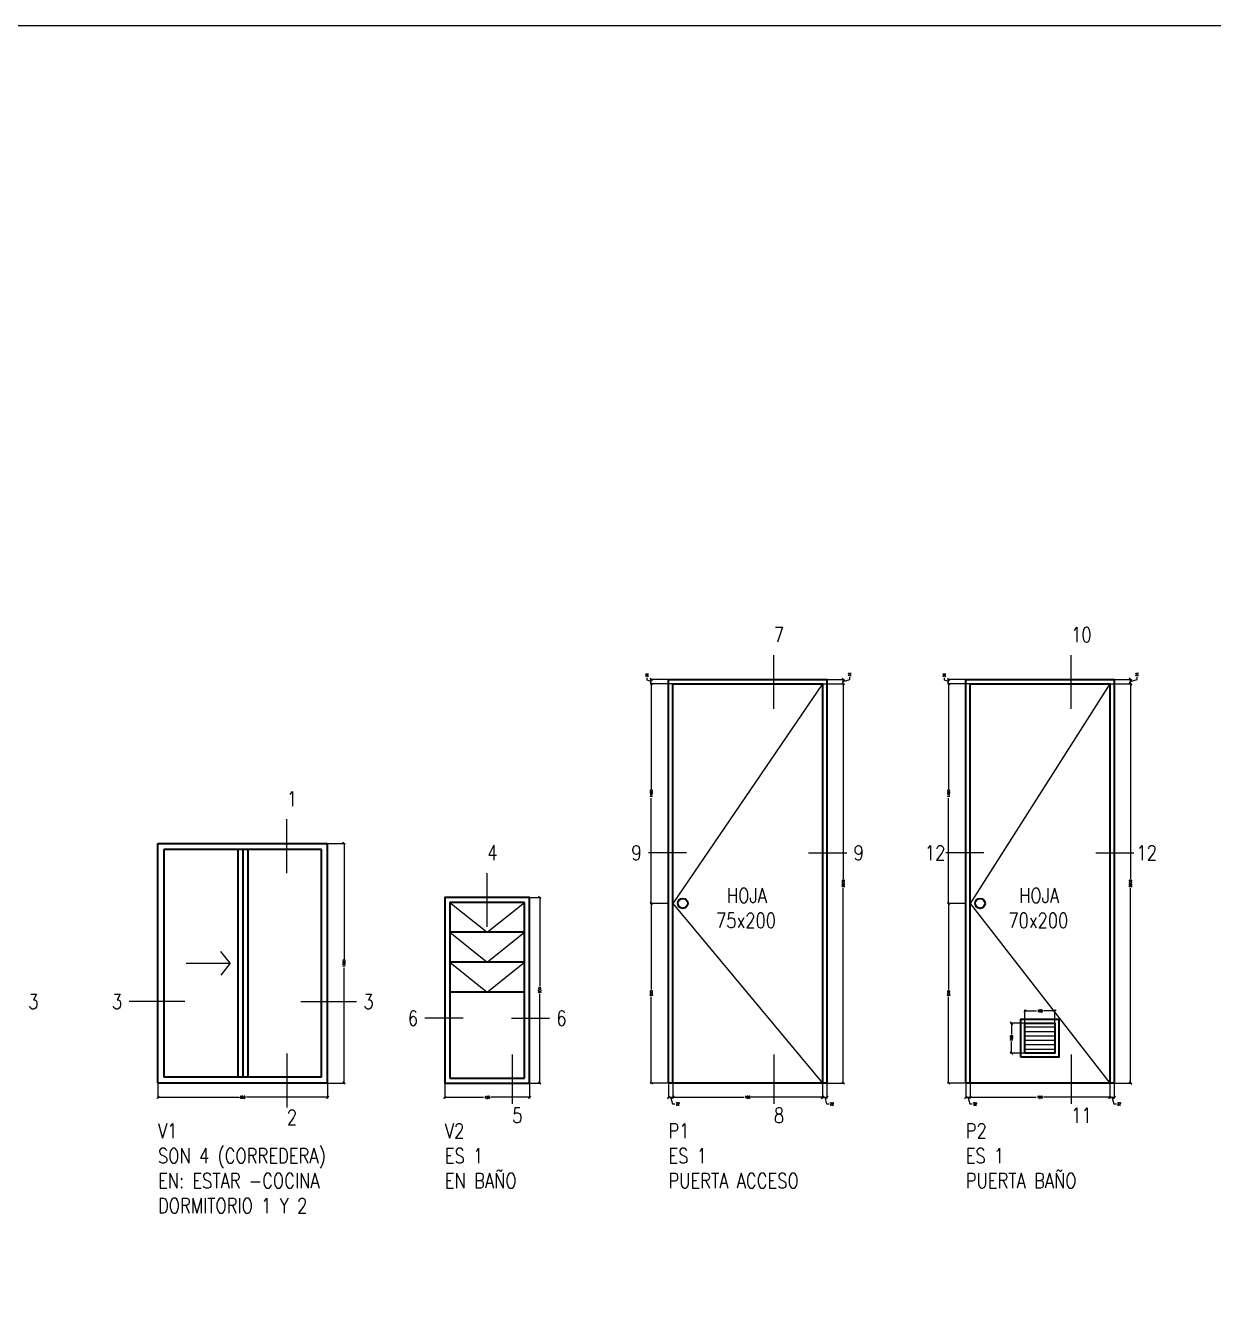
# Model space of a CAD drawing. Header units: metres. Extents: x -2 to 690, y -116 to 73.
# Drawn here: x 151.92 to 157.87, y 31.28 to 37.68 of the extents above; entities that cross this region are included whole.
import ezdxf

# ---------------------------------------------------------------- set-up
doc = ezdxf.new("R2010")
doc.units = ezdxf.units.M
doc.header["$LTSCALE"] = 5
doc.header["$MEASUREMENT"] = 0
doc.layers.get('0').update_dxf_attribs({"color": 30})
doc.layers.get('DEFPOINTS').update_dxf_attribs({"color": 210})
for name, color, linetype, lineweight in [('A-ANNO-DIMS', 3, 'Continuous', 18), ('A-ANNO-TEXT', 3, 'Continuous', 18), ('A-DETL-PATT', 8, 'Continuous', 18), ('A-ELEV-IDEN', 3, 'Continuous', 18), ('A-ELEV-MBE1', 7, 'Continuous', 35)]:
    doc.layers.add(name, color=color, linetype=linetype, lineweight=lineweight)
doc.styles.add('E-ROMANS', font='romans.shx', dxfattribs={"width": 0.8})
doc.dimstyles.new('E-0010_TICK_12', dxfattribs={"dimscale": 0.001, "dimtxt": 12, "dimasz": 12, "dimexe": 6, "dimexo": 4, "dimgap": 6, "dimtad": 0, "dimdec": 0, "dimlfac": 1000, "dimzin": 0, "dimdsep": 46, "dimtxsty": 'E-ROMANS', "dimblk": 'OBLIQUE', "dimcen": 6, "dimclrd": 256, "dimclre": 256, "dimclrt": 256, "dimadec": 0, "dimazin": 0, "dimtfac": 1, "dimtdec": 0, "dimtmove": 1, "dimatfit": 3, "dimldrblk": 'OPEN90', "dimfxl": 1, "dimtfill": 1, "dimtolj": 1, "dimtzin": 0, "dimlwd": -1, "dimarcsym": 0})

# ---------------------------------------------------------------- blocks, each defined once
blk = doc.blocks.new('_Oblique')
at = {"color": 0, "linetype": 'ByBlock', "lineweight": -2}
blk.add_line((-0.5, -0.5), (0.5, 0.5), dxfattribs=at)
blk = doc.blocks.new('*D1822')
at = {"layer": 'A-ANNO-DIMS', "lineweight": -2, "transparency": 16777216}
for p, q in [((152.5843, 32.3788), (152.5843, 32.3058)), ((153.4343, 32.3788), (153.4343, 32.3058))]:
    blk.add_line(p, q, dxfattribs=at)
at = {"layer": 'A-ANNO-DIMS', "transparency": 16777216}
for p, q in [((152.5843, 32.3118), (152.991, 32.3118)), ((153.4343, 32.3118), (153.0277, 32.3118))]:
    blk.add_line(p, q, dxfattribs=at)
at = {"layer": 'DEFPOINTS', "color": 0, "transparency": 16777216}
for p in [(152.5843, 32.3828), (153.4343, 32.3828), (153.4343, 32.3118)]:
    blk.add_point(p, dxfattribs=at)
at = {"layer": 'A-ANNO-DIMS', "transparency": 16777216, "xscale": 0.012, "yscale": 0.012, "zscale": 0.012, "rotation": 180}
blk.add_blockref('_Oblique', (152.5843, 32.3118), dxfattribs=at)
at = {"layer": 'A-ANNO-DIMS', "transparency": 16777216, "xscale": 0.012, "yscale": 0.012, "zscale": 0.012}
blk.add_blockref('_Oblique', (153.4343, 32.3118), dxfattribs=at)
at = {"layer": 'A-ANNO-DIMS', "transparency": 16777216, "insert": (153.0093, 32.3118), "char_height": 0.012, "attachment_point": 5, "style": 'E-ROMANS', "bg_fill": 3, "box_fill_scale": 1.25, "bg_fill_color": 256, "bg_fill_true_color": 13158600, "bg_fill_transparency": 0}
blk.add_mtext('\\A1;850', dxfattribs=at)
blk = doc.blocks.new('_Open90')
at = {"color": 0, "linetype": 'ByBlock', "lineweight": -2}
for p, q in [((0, 0), (-1, 0)), ((-0.5, 0.5), (0, 0)), ((0, 0), (-0.5, -0.5))]:
    blk.add_line(p, q, dxfattribs=at)
blk = doc.blocks.new('*D1823')
at = {"layer": 'A-ANNO-DIMS', "lineweight": -2, "transparency": 16777216}
for p, q in [((153.4383, 33.5828), (153.5229, 33.5828)), ((153.4383, 32.3828), (153.5229, 32.3828))]:
    blk.add_line(p, q, dxfattribs=at)
at = {"layer": 'A-ANNO-DIMS', "transparency": 16777216}
for p, q in [((153.5169, 33.5828), (153.5169, 33.005)), ((153.5169, 32.3828), (153.5169, 32.9605))]:
    blk.add_line(p, q, dxfattribs=at)
at = {"layer": 'DEFPOINTS', "color": 0, "transparency": 16777216}
for p in [(153.4343, 33.5828), (153.5169, 33.5828), (153.4343, 32.3828)]:
    blk.add_point(p, dxfattribs=at)
at = {"layer": 'A-ANNO-DIMS', "transparency": 16777216, "xscale": 0.012, "yscale": 0.012, "zscale": 0.012}
for p, rotation in [((153.5169, 33.5828), 90), ((153.5169, 32.3828), 270)]:
    blk.add_blockref('_Oblique', p, dxfattribs=dict(at, rotation=rotation))
at = {"layer": 'A-ANNO-DIMS', "transparency": 16777216, "insert": (153.5169, 32.9828), "char_height": 0.012, "attachment_point": 5, "rotation": 90, "style": 'E-ROMANS', "bg_fill": 3, "box_fill_scale": 1.25, "bg_fill_color": 256, "bg_fill_true_color": 13158600, "bg_fill_transparency": 0}
blk.add_mtext('\\A1;1200', dxfattribs=at)
blk = doc.blocks.new('*D1824')
at = {"layer": 'A-ANNO-DIMS', "lineweight": -2, "transparency": 16777216}
for p, q in [((154.0215, 32.3788), (154.0215, 32.3058)), ((154.4465, 32.3788), (154.4465, 32.3058))]:
    blk.add_line(p, q, dxfattribs=at)
at = {"layer": 'A-ANNO-DIMS', "transparency": 16777216}
for p, q in [((154.0215, 32.3118), (154.2157, 32.3118)), ((154.4465, 32.3118), (154.2524, 32.3118))]:
    blk.add_line(p, q, dxfattribs=at)
at = {"layer": 'DEFPOINTS', "color": 0, "transparency": 16777216}
for p in [(154.0215, 32.3828), (154.4465, 32.3828), (154.4465, 32.3118)]:
    blk.add_point(p, dxfattribs=at)
at = {"layer": 'A-ANNO-DIMS', "transparency": 16777216, "xscale": 0.012, "yscale": 0.012, "zscale": 0.012, "rotation": 180}
blk.add_blockref('_Oblique', (154.0215, 32.3118), dxfattribs=at)
at = {"layer": 'A-ANNO-DIMS', "transparency": 16777216, "xscale": 0.012, "yscale": 0.012, "zscale": 0.012}
blk.add_blockref('_Oblique', (154.4465, 32.3118), dxfattribs=at)
at = {"layer": 'A-ANNO-DIMS', "transparency": 16777216, "insert": (154.234, 32.3118), "char_height": 0.012, "attachment_point": 5, "style": 'E-ROMANS', "bg_fill": 3, "box_fill_scale": 1.25, "bg_fill_color": 256, "bg_fill_true_color": 13158600, "bg_fill_transparency": 0}
blk.add_mtext('\\A1;425', dxfattribs=at)
blk = doc.blocks.new('*D1825')
at = {"layer": 'A-ANNO-DIMS', "lineweight": -2, "transparency": 16777216}
for p, q in [((154.4505, 33.3128), (154.5029, 33.3128)), ((154.4505, 32.3828), (154.5029, 32.3828))]:
    blk.add_line(p, q, dxfattribs=at)
at = {"layer": 'A-ANNO-DIMS', "transparency": 16777216}
for p, q in [((154.4969, 33.3128), (154.4969, 32.8661)), ((154.4969, 32.3828), (154.4969, 32.8294))]:
    blk.add_line(p, q, dxfattribs=at)
at = {"layer": 'DEFPOINTS', "color": 0, "transparency": 16777216}
for p in [(154.4465, 33.3128), (154.4969, 33.3128), (154.4465, 32.3828)]:
    blk.add_point(p, dxfattribs=at)
at = {"layer": 'A-ANNO-DIMS', "transparency": 16777216, "xscale": 0.012, "yscale": 0.012, "zscale": 0.012}
for p, rotation in [((154.4969, 33.3128), 90), ((154.4969, 32.3828), 270)]:
    blk.add_blockref('_Oblique', p, dxfattribs=dict(at, rotation=rotation))
at = {"layer": 'A-ANNO-DIMS', "transparency": 16777216, "insert": (154.4969, 32.8478), "char_height": 0.012, "attachment_point": 5, "rotation": 90, "style": 'E-ROMANS', "bg_fill": 3, "box_fill_scale": 1.25, "bg_fill_color": 256, "bg_fill_true_color": 13158600, "bg_fill_transparency": 0}
blk.add_mtext('\\A1;930', dxfattribs=at)
blk = doc.blocks.new('*D1826')
at = {"layer": 'A-ANNO-DIMS', "lineweight": -2, "transparency": 16777216}
for p, q in [((155.142, 32.3788), (155.142, 32.3058)), ((155.164, 32.3788), (155.164, 32.3058))]:
    blk.add_line(p, q, dxfattribs=at)
at = {"layer": 'A-ANNO-DIMS', "transparency": 16777216}
for p, q in [((155.142, 32.3118), (155.164, 32.3118)), ((155.153, 32.3118), (155.1629, 32.2788)), ((155.1629, 32.2788), (155.1749, 32.2788))]:
    blk.add_line(p, q, dxfattribs=at)
at = {"layer": 'DEFPOINTS', "color": 0, "transparency": 16777216}
for p in [(155.142, 32.3828), (155.164, 32.3828)]:
    blk.add_point(p, dxfattribs=at)
at = {"layer": 'A-ANNO-DIMS', "transparency": 16777216, "insert": (155.1887, 32.2788), "char_height": 0.012, "attachment_point": 5, "style": 'E-ROMANS', "bg_fill": 3, "box_fill_scale": 1.25, "bg_fill_color": 256, "bg_fill_true_color": 13158600, "bg_fill_transparency": 0}
blk.add_mtext('\\A1;22', dxfattribs=at)
at = {"layer": 'DEFPOINTS', "color": 0, "transparency": 16777216}
blk.add_point((155.164, 32.3118), dxfattribs=at)
at = {"layer": 'A-ANNO-DIMS', "transparency": 16777216, "xscale": 0.012, "yscale": 0.012, "zscale": 0.012, "rotation": 180}
blk.add_blockref('_Oblique', (155.142, 32.3118), dxfattribs=at)
at = {"layer": 'A-ANNO-DIMS', "transparency": 16777216, "xscale": 0.012, "yscale": 0.012, "zscale": 0.012}
blk.add_blockref('_Oblique', (155.164, 32.3118), dxfattribs=at)
blk = doc.blocks.new('*D1827')
at = {"layer": 'A-ANNO-DIMS', "lineweight": -2, "transparency": 16777216}
for p, q in [((155.164, 32.3788), (155.164, 32.3058)), ((155.914, 32.3788), (155.914, 32.3058))]:
    blk.add_line(p, q, dxfattribs=at)
at = {"layer": 'A-ANNO-DIMS', "transparency": 16777216}
for p, q in [((155.164, 32.3118), (155.5207, 32.3118)), ((155.914, 32.3118), (155.5574, 32.3118))]:
    blk.add_line(p, q, dxfattribs=at)
at = {"layer": 'DEFPOINTS', "color": 0, "transparency": 16777216}
for p in [(155.164, 32.3828), (155.914, 32.3828), (155.914, 32.3118)]:
    blk.add_point(p, dxfattribs=at)
at = {"layer": 'A-ANNO-DIMS', "transparency": 16777216, "xscale": 0.012, "yscale": 0.012, "zscale": 0.012, "rotation": 180}
blk.add_blockref('_Oblique', (155.164, 32.3118), dxfattribs=at)
at = {"layer": 'A-ANNO-DIMS', "transparency": 16777216, "xscale": 0.012, "yscale": 0.012, "zscale": 0.012}
blk.add_blockref('_Oblique', (155.914, 32.3118), dxfattribs=at)
at = {"layer": 'A-ANNO-DIMS', "transparency": 16777216, "insert": (155.539, 32.3118), "char_height": 0.012, "attachment_point": 5, "style": 'E-ROMANS', "bg_fill": 3, "box_fill_scale": 1.25, "bg_fill_color": 256, "bg_fill_true_color": 13158600, "bg_fill_transparency": 0}
blk.add_mtext('\\A1;750', dxfattribs=at)
blk = doc.blocks.new('*D1828')
at = {"layer": 'A-ANNO-DIMS', "lineweight": -2, "transparency": 16777216}
for p, q in [((155.914, 32.3788), (155.914, 32.3058)), ((155.936, 32.3788), (155.936, 32.3058))]:
    blk.add_line(p, q, dxfattribs=at)
at = {"layer": 'A-ANNO-DIMS', "transparency": 16777216}
for p, q in [((155.914, 32.3118), (155.936, 32.3118)), ((155.925, 32.3118), (155.9349, 32.2788)), ((155.9349, 32.2788), (155.9469, 32.2788))]:
    blk.add_line(p, q, dxfattribs=at)
at = {"layer": 'DEFPOINTS', "color": 0, "transparency": 16777216}
for p in [(155.914, 32.3828), (155.936, 32.3828)]:
    blk.add_point(p, dxfattribs=at)
at = {"layer": 'A-ANNO-DIMS', "transparency": 16777216, "insert": (155.9607, 32.2788), "char_height": 0.012, "attachment_point": 5, "style": 'E-ROMANS', "bg_fill": 3, "box_fill_scale": 1.25, "bg_fill_color": 256, "bg_fill_true_color": 13158600, "bg_fill_transparency": 0}
blk.add_mtext('\\A1;22', dxfattribs=at)
at = {"layer": 'DEFPOINTS', "color": 0, "transparency": 16777216}
blk.add_point((155.936, 32.3118), dxfattribs=at)
at = {"layer": 'A-ANNO-DIMS', "transparency": 16777216, "xscale": 0.012, "yscale": 0.012, "zscale": 0.012, "rotation": 180}
blk.add_blockref('_Oblique', (155.914, 32.3118), dxfattribs=at)
at = {"layer": 'A-ANNO-DIMS', "transparency": 16777216, "xscale": 0.012, "yscale": 0.012, "zscale": 0.012}
blk.add_blockref('_Oblique', (155.936, 32.3118), dxfattribs=at)
blk = doc.blocks.new('*D1710')
at = {"layer": 'A-ANNO-DIMS', "lineweight": -2, "transparency": 16777216}
for p, q in [((155.138, 33.2828), (155.0503, 33.2828)), ((155.138, 32.3828), (155.0503, 32.3828))]:
    blk.add_line(p, q, dxfattribs=at)
at = {"layer": 'A-ANNO-DIMS', "transparency": 16777216}
for p, q in [((155.0563, 33.2828), (155.0563, 32.8511)), ((155.0563, 32.3828), (155.0563, 32.8144))]:
    blk.add_line(p, q, dxfattribs=at)
at = {"layer": 'DEFPOINTS', "color": 0, "transparency": 16777216}
for p in [(155.0563, 33.2828), (155.142, 33.2828), (155.142, 32.3828)]:
    blk.add_point(p, dxfattribs=at)
at = {"layer": 'A-ANNO-DIMS', "transparency": 16777216, "xscale": 0.012, "yscale": 0.012, "zscale": 0.012}
for p, rotation in [((155.0563, 33.2828), 90), ((155.0563, 32.3828), 270)]:
    blk.add_blockref('_Oblique', p, dxfattribs=dict(at, rotation=rotation))
at = {"layer": 'A-ANNO-DIMS', "transparency": 16777216, "insert": (155.0563, 32.8328), "char_height": 0.012, "attachment_point": 5, "rotation": 90, "style": 'E-ROMANS', "bg_fill": 3, "box_fill_scale": 1.25, "bg_fill_color": 256, "bg_fill_true_color": 13158600, "bg_fill_transparency": 0}
blk.add_mtext('\\A1;900', dxfattribs=at)
blk = doc.blocks.new('*D1829')
at = {"layer": 'A-ANNO-DIMS', "lineweight": -2, "transparency": 16777216}
for p, q in [((155.16, 34.3828), (155.0503, 34.3828)), ((155.138, 33.2828), (155.0503, 33.2828))]:
    blk.add_line(p, q, dxfattribs=at)
at = {"layer": 'A-ANNO-DIMS', "transparency": 16777216}
for p, q in [((155.0563, 34.3828), (155.0563, 33.855)), ((155.0563, 33.2828), (155.0563, 33.8105))]:
    blk.add_line(p, q, dxfattribs=at)
at = {"layer": 'DEFPOINTS', "color": 0, "transparency": 16777216}
for p in [(155.0563, 34.3828), (155.164, 34.3828), (155.142, 33.2828)]:
    blk.add_point(p, dxfattribs=at)
at = {"layer": 'A-ANNO-DIMS', "transparency": 16777216, "xscale": 0.012, "yscale": 0.012, "zscale": 0.012}
for p, rotation in [((155.0563, 34.3828), 90), ((155.0563, 33.2828), 270)]:
    blk.add_blockref('_Oblique', p, dxfattribs=dict(at, rotation=rotation))
at = {"layer": 'A-ANNO-DIMS', "transparency": 16777216, "insert": (155.0563, 33.8328), "char_height": 0.012, "attachment_point": 5, "rotation": 90, "style": 'E-ROMANS', "bg_fill": 3, "box_fill_scale": 1.25, "bg_fill_color": 256, "bg_fill_true_color": 13158600, "bg_fill_transparency": 0}
blk.add_mtext('\\A1;1100', dxfattribs=at)
blk = doc.blocks.new('*D1830')
at = {"layer": 'A-ANNO-DIMS', "transparency": 16777216}
for p, q in [((155.0353, 34.4001), (155.0353, 34.4121)), ((155.0563, 34.3938), (155.0353, 34.4001)), ((155.0563, 34.3828), (155.0563, 34.4048))]:
    blk.add_line(p, q, dxfattribs=at)
at = {"layer": 'A-ANNO-DIMS', "lineweight": -2, "transparency": 16777216}
for p, q in [((155.138, 34.4048), (155.0503, 34.4048)), ((155.16, 34.3828), (155.0503, 34.3828))]:
    blk.add_line(p, q, dxfattribs=at)
at = {"layer": 'DEFPOINTS', "color": 0, "transparency": 16777216}
for p in [(155.142, 34.4048), (155.164, 34.3828)]:
    blk.add_point(p, dxfattribs=at)
at = {"layer": 'A-ANNO-DIMS', "transparency": 16777216, "insert": (155.0353, 34.4258), "char_height": 0.012, "attachment_point": 5, "rotation": 90, "style": 'E-ROMANS', "bg_fill": 3, "box_fill_scale": 1.25, "bg_fill_color": 256, "bg_fill_true_color": 13158600, "bg_fill_transparency": 0}
blk.add_mtext('\\A1;22', dxfattribs=at)
at = {"layer": 'DEFPOINTS', "color": 0, "transparency": 16777216}
blk.add_point((155.0563, 34.4048), dxfattribs=at)
at = {"layer": 'A-ANNO-DIMS', "transparency": 16777216, "xscale": 0.012, "yscale": 0.012, "zscale": 0.012}
for p, rotation in [((155.0563, 34.4048), 90), ((155.0563, 34.3828), 270)]:
    blk.add_blockref('_Oblique', p, dxfattribs=dict(at, rotation=rotation))
blk = doc.blocks.new('*D1711')
at = {"layer": 'A-ANNO-DIMS', "lineweight": -2, "transparency": 16777216}
for p, q in [((155.168, 34.3828), (156.0238, 34.3828)), ((155.168, 32.3828), (156.0238, 32.3828))]:
    blk.add_line(p, q, dxfattribs=at)
at = {"layer": 'A-ANNO-DIMS', "transparency": 16777216}
for p, q in [((156.0178, 34.3828), (156.0178, 33.4057)), ((156.0178, 32.3828), (156.0178, 33.3599))]:
    blk.add_line(p, q, dxfattribs=at)
at = {"layer": 'DEFPOINTS', "color": 0, "transparency": 16777216}
for p in [(155.164, 34.3828), (156.0178, 34.3828), (155.164, 32.3828)]:
    blk.add_point(p, dxfattribs=at)
at = {"layer": 'A-ANNO-DIMS', "transparency": 16777216, "xscale": 0.012, "yscale": 0.012, "zscale": 0.012}
for p, rotation in [((156.0178, 34.3828), 90), ((156.0178, 32.3828), 270)]:
    blk.add_blockref('_Oblique', p, dxfattribs=dict(at, rotation=rotation))
at = {"layer": 'A-ANNO-DIMS', "transparency": 16777216, "insert": (156.0178, 33.3828), "char_height": 0.012, "attachment_point": 5, "rotation": 90, "style": 'E-ROMANS', "bg_fill": 3, "box_fill_scale": 1.25, "bg_fill_color": 256, "bg_fill_true_color": 13158600, "bg_fill_transparency": 0}
blk.add_mtext('\\A1;2000', dxfattribs=at)
blk = doc.blocks.new('*D1831')
at = {"layer": 'A-ANNO-DIMS', "lineweight": -2, "transparency": 16777216}
for p, q in [((155.168, 34.3828), (156.0238, 34.3828)), ((155.94, 34.4048), (156.0238, 34.4048))]:
    blk.add_line(p, q, dxfattribs=at)
at = {"layer": 'A-ANNO-DIMS', "transparency": 16777216}
for p, q in [((156.0178, 34.3828), (156.0178, 34.4048)), ((156.0178, 34.3938), (156.0508, 34.4037)), ((156.0508, 34.4037), (156.0508, 34.4157))]:
    blk.add_line(p, q, dxfattribs=at)
at = {"layer": 'DEFPOINTS', "color": 0, "transparency": 16777216}
for p in [(155.164, 34.3828), (155.936, 34.4048)]:
    blk.add_point(p, dxfattribs=at)
at = {"layer": 'A-ANNO-DIMS', "transparency": 16777216, "insert": (156.0508, 34.4294), "char_height": 0.012, "attachment_point": 5, "rotation": 90, "style": 'E-ROMANS', "bg_fill": 3, "box_fill_scale": 1.25, "bg_fill_color": 256, "bg_fill_true_color": 13158600, "bg_fill_transparency": 0}
blk.add_mtext('\\A1;22', dxfattribs=at)
at = {"layer": 'DEFPOINTS', "color": 0, "transparency": 16777216}
blk.add_point((156.0178, 34.4048), dxfattribs=at)
at = {"layer": 'A-ANNO-DIMS', "transparency": 16777216, "xscale": 0.012, "yscale": 0.012, "zscale": 0.012}
for p, rotation in [((156.0178, 34.4048), 90), ((156.0178, 34.3828), 270)]:
    blk.add_blockref('_Oblique', p, dxfattribs=dict(at, rotation=rotation))
blk = doc.blocks.new('*D1832')
at = {"layer": 'A-ANNO-DIMS', "lineweight": -2, "transparency": 16777216}
for p, q in [((156.6315, 32.3788), (156.6315, 32.3058)), ((156.6535, 32.3788), (156.6535, 32.3058))]:
    blk.add_line(p, q, dxfattribs=at)
at = {"layer": 'A-ANNO-DIMS', "transparency": 16777216}
for p, q in [((156.6315, 32.3118), (156.6535, 32.3118)), ((156.6425, 32.3118), (156.6524, 32.2788)), ((156.6524, 32.2788), (156.6644, 32.2788))]:
    blk.add_line(p, q, dxfattribs=at)
at = {"layer": 'DEFPOINTS', "color": 0, "transparency": 16777216}
for p in [(156.6315, 32.3828), (156.6535, 32.3828)]:
    blk.add_point(p, dxfattribs=at)
at = {"layer": 'A-ANNO-DIMS', "transparency": 16777216, "insert": (156.6782, 32.2788), "char_height": 0.012, "attachment_point": 5, "style": 'E-ROMANS', "bg_fill": 3, "box_fill_scale": 1.25, "bg_fill_color": 256, "bg_fill_true_color": 13158600, "bg_fill_transparency": 0}
blk.add_mtext('\\A1;22', dxfattribs=at)
at = {"layer": 'DEFPOINTS', "color": 0, "transparency": 16777216}
blk.add_point((156.6535, 32.3118), dxfattribs=at)
at = {"layer": 'A-ANNO-DIMS', "transparency": 16777216, "xscale": 0.012, "yscale": 0.012, "zscale": 0.012, "rotation": 180}
blk.add_blockref('_Oblique', (156.6315, 32.3118), dxfattribs=at)
at = {"layer": 'A-ANNO-DIMS', "transparency": 16777216, "xscale": 0.012, "yscale": 0.012, "zscale": 0.012}
blk.add_blockref('_Oblique', (156.6535, 32.3118), dxfattribs=at)
blk = doc.blocks.new('*D1833')
at = {"layer": 'A-ANNO-DIMS', "lineweight": -2, "transparency": 16777216}
for p, q in [((156.6535, 32.3788), (156.6535, 32.3058)), ((157.3535, 32.3788), (157.3535, 32.3058))]:
    blk.add_line(p, q, dxfattribs=at)
at = {"layer": 'A-ANNO-DIMS', "transparency": 16777216}
for p, q in [((156.6535, 32.3118), (156.9852, 32.3118)), ((157.3535, 32.3118), (157.0219, 32.3118))]:
    blk.add_line(p, q, dxfattribs=at)
at = {"layer": 'DEFPOINTS', "color": 0, "transparency": 16777216}
for p in [(156.6535, 32.3828), (157.3535, 32.3828), (157.3535, 32.3118)]:
    blk.add_point(p, dxfattribs=at)
at = {"layer": 'A-ANNO-DIMS', "transparency": 16777216, "xscale": 0.012, "yscale": 0.012, "zscale": 0.012, "rotation": 180}
blk.add_blockref('_Oblique', (156.6535, 32.3118), dxfattribs=at)
at = {"layer": 'A-ANNO-DIMS', "transparency": 16777216, "xscale": 0.012, "yscale": 0.012, "zscale": 0.012}
blk.add_blockref('_Oblique', (157.3535, 32.3118), dxfattribs=at)
at = {"layer": 'A-ANNO-DIMS', "transparency": 16777216, "insert": (157.0035, 32.3118), "char_height": 0.012, "attachment_point": 5, "style": 'E-ROMANS', "bg_fill": 3, "box_fill_scale": 1.25, "bg_fill_color": 256, "bg_fill_true_color": 13158600, "bg_fill_transparency": 0}
blk.add_mtext('\\A1;700', dxfattribs=at)
blk = doc.blocks.new('*D1834')
at = {"layer": 'A-ANNO-DIMS', "lineweight": -2, "transparency": 16777216}
for p, q in [((157.3535, 32.3788), (157.3535, 32.3058)), ((157.3755, 32.3788), (157.3755, 32.3058))]:
    blk.add_line(p, q, dxfattribs=at)
at = {"layer": 'A-ANNO-DIMS', "transparency": 16777216}
for p, q in [((157.3535, 32.3118), (157.3755, 32.3118)), ((157.3645, 32.3118), (157.3744, 32.2788)), ((157.3744, 32.2788), (157.3864, 32.2788))]:
    blk.add_line(p, q, dxfattribs=at)
at = {"layer": 'DEFPOINTS', "color": 0, "transparency": 16777216}
for p in [(157.3535, 32.3828), (157.3755, 32.3828)]:
    blk.add_point(p, dxfattribs=at)
at = {"layer": 'A-ANNO-DIMS', "transparency": 16777216, "insert": (157.4002, 32.2788), "char_height": 0.012, "attachment_point": 5, "style": 'E-ROMANS', "bg_fill": 3, "box_fill_scale": 1.25, "bg_fill_color": 256, "bg_fill_true_color": 13158600, "bg_fill_transparency": 0}
blk.add_mtext('\\A1;22', dxfattribs=at)
at = {"layer": 'DEFPOINTS', "color": 0, "transparency": 16777216}
blk.add_point((157.3755, 32.3118), dxfattribs=at)
at = {"layer": 'A-ANNO-DIMS', "transparency": 16777216, "xscale": 0.012, "yscale": 0.012, "zscale": 0.012, "rotation": 180}
blk.add_blockref('_Oblique', (157.3535, 32.3118), dxfattribs=at)
at = {"layer": 'A-ANNO-DIMS', "transparency": 16777216, "xscale": 0.012, "yscale": 0.012, "zscale": 0.012}
blk.add_blockref('_Oblique', (157.3755, 32.3118), dxfattribs=at)
blk = doc.blocks.new('*D1712')
at = {"layer": 'A-ANNO-DIMS', "lineweight": -2, "transparency": 16777216}
for p, q in [((156.6275, 33.2828), (156.5398, 33.2828)), ((156.6275, 32.3828), (156.5398, 32.3828))]:
    blk.add_line(p, q, dxfattribs=at)
at = {"layer": 'A-ANNO-DIMS', "transparency": 16777216}
for p, q in [((156.5458, 33.2828), (156.5458, 32.8511)), ((156.5458, 32.3828), (156.5458, 32.8144))]:
    blk.add_line(p, q, dxfattribs=at)
at = {"layer": 'DEFPOINTS', "color": 0, "transparency": 16777216}
for p in [(156.5458, 33.2828), (156.6315, 33.2828), (156.6315, 32.3828)]:
    blk.add_point(p, dxfattribs=at)
at = {"layer": 'A-ANNO-DIMS', "transparency": 16777216, "xscale": 0.012, "yscale": 0.012, "zscale": 0.012}
for p, rotation in [((156.5458, 33.2828), 90), ((156.5458, 32.3828), 270)]:
    blk.add_blockref('_Oblique', p, dxfattribs=dict(at, rotation=rotation))
at = {"layer": 'A-ANNO-DIMS', "transparency": 16777216, "insert": (156.5458, 32.8328), "char_height": 0.012, "attachment_point": 5, "rotation": 90, "style": 'E-ROMANS', "bg_fill": 3, "box_fill_scale": 1.25, "bg_fill_color": 256, "bg_fill_true_color": 13158600, "bg_fill_transparency": 0}
blk.add_mtext('\\A1;900', dxfattribs=at)
blk = doc.blocks.new('*D1835')
at = {"layer": 'A-ANNO-DIMS', "lineweight": -2, "transparency": 16777216}
for p, q in [((156.6495, 34.3828), (156.5398, 34.3828)), ((156.6275, 33.2828), (156.5398, 33.2828))]:
    blk.add_line(p, q, dxfattribs=at)
at = {"layer": 'A-ANNO-DIMS', "transparency": 16777216}
for p, q in [((156.5458, 34.3828), (156.5458, 33.855)), ((156.5458, 33.2828), (156.5458, 33.8105))]:
    blk.add_line(p, q, dxfattribs=at)
at = {"layer": 'DEFPOINTS', "color": 0, "transparency": 16777216}
for p in [(156.5458, 34.3828), (156.6535, 34.3828), (156.6315, 33.2828)]:
    blk.add_point(p, dxfattribs=at)
at = {"layer": 'A-ANNO-DIMS', "transparency": 16777216, "xscale": 0.012, "yscale": 0.012, "zscale": 0.012}
for p, rotation in [((156.5458, 34.3828), 90), ((156.5458, 33.2828), 270)]:
    blk.add_blockref('_Oblique', p, dxfattribs=dict(at, rotation=rotation))
at = {"layer": 'A-ANNO-DIMS', "transparency": 16777216, "insert": (156.5458, 33.8328), "char_height": 0.012, "attachment_point": 5, "rotation": 90, "style": 'E-ROMANS', "bg_fill": 3, "box_fill_scale": 1.25, "bg_fill_color": 256, "bg_fill_true_color": 13158600, "bg_fill_transparency": 0}
blk.add_mtext('\\A1;1100', dxfattribs=at)
blk = doc.blocks.new('*D1836')
at = {"layer": 'A-ANNO-DIMS', "transparency": 16777216}
for p, q in [((156.5248, 34.4001), (156.5248, 34.4121)), ((156.5458, 34.3938), (156.5248, 34.4001)), ((156.5458, 34.3828), (156.5458, 34.4048))]:
    blk.add_line(p, q, dxfattribs=at)
at = {"layer": 'A-ANNO-DIMS', "lineweight": -2, "transparency": 16777216}
for p, q in [((156.6275, 34.4048), (156.5398, 34.4048)), ((156.6495, 34.3828), (156.5398, 34.3828))]:
    blk.add_line(p, q, dxfattribs=at)
at = {"layer": 'DEFPOINTS', "color": 0, "transparency": 16777216}
for p in [(156.6315, 34.4048), (156.6535, 34.3828)]:
    blk.add_point(p, dxfattribs=at)
at = {"layer": 'A-ANNO-DIMS', "transparency": 16777216, "insert": (156.5248, 34.4258), "char_height": 0.012, "attachment_point": 5, "rotation": 90, "style": 'E-ROMANS', "bg_fill": 3, "box_fill_scale": 1.25, "bg_fill_color": 256, "bg_fill_true_color": 13158600, "bg_fill_transparency": 0}
blk.add_mtext('\\A1;22', dxfattribs=at)
at = {"layer": 'DEFPOINTS', "color": 0, "transparency": 16777216}
blk.add_point((156.5458, 34.4048), dxfattribs=at)
at = {"layer": 'A-ANNO-DIMS', "transparency": 16777216, "xscale": 0.012, "yscale": 0.012, "zscale": 0.012}
for p, rotation in [((156.5458, 34.4048), 90), ((156.5458, 34.3828), 270)]:
    blk.add_blockref('_Oblique', p, dxfattribs=dict(at, rotation=rotation))
blk = doc.blocks.new('*D1713')
at = {"layer": 'A-ANNO-DIMS', "lineweight": -2, "transparency": 16777216}
for p, q in [((156.6575, 34.3828), (157.4633, 34.3828)), ((156.6575, 32.3828), (157.4633, 32.3828))]:
    blk.add_line(p, q, dxfattribs=at)
at = {"layer": 'A-ANNO-DIMS', "transparency": 16777216}
for p, q in [((157.4573, 34.3828), (157.4573, 33.4057)), ((157.4573, 32.3828), (157.4573, 33.3599))]:
    blk.add_line(p, q, dxfattribs=at)
at = {"layer": 'DEFPOINTS', "color": 0, "transparency": 16777216}
for p in [(156.6535, 34.3828), (157.4573, 34.3828), (156.6535, 32.3828)]:
    blk.add_point(p, dxfattribs=at)
at = {"layer": 'A-ANNO-DIMS', "transparency": 16777216, "xscale": 0.012, "yscale": 0.012, "zscale": 0.012}
for p, rotation in [((157.4573, 34.3828), 90), ((157.4573, 32.3828), 270)]:
    blk.add_blockref('_Oblique', p, dxfattribs=dict(at, rotation=rotation))
at = {"layer": 'A-ANNO-DIMS', "transparency": 16777216, "insert": (157.4573, 33.3828), "char_height": 0.012, "attachment_point": 5, "rotation": 90, "style": 'E-ROMANS', "bg_fill": 3, "box_fill_scale": 1.25, "bg_fill_color": 256, "bg_fill_true_color": 13158600, "bg_fill_transparency": 0}
blk.add_mtext('\\A1;2000', dxfattribs=at)
blk = doc.blocks.new('*D1837')
at = {"layer": 'A-ANNO-DIMS', "lineweight": -2, "transparency": 16777216}
for p, q in [((156.6575, 34.3828), (157.4633, 34.3828)), ((157.3795, 34.4048), (157.4633, 34.4048))]:
    blk.add_line(p, q, dxfattribs=at)
at = {"layer": 'A-ANNO-DIMS', "transparency": 16777216}
for p, q in [((157.4573, 34.3828), (157.4573, 34.4048)), ((157.4573, 34.3938), (157.4903, 34.4037)), ((157.4903, 34.4037), (157.4903, 34.4157))]:
    blk.add_line(p, q, dxfattribs=at)
at = {"layer": 'DEFPOINTS', "color": 0, "transparency": 16777216}
for p in [(156.6535, 34.3828), (157.3755, 34.4048)]:
    blk.add_point(p, dxfattribs=at)
at = {"layer": 'A-ANNO-DIMS', "transparency": 16777216, "insert": (157.4903, 34.4294), "char_height": 0.012, "attachment_point": 5, "rotation": 90, "style": 'E-ROMANS', "bg_fill": 3, "box_fill_scale": 1.25, "bg_fill_color": 256, "bg_fill_true_color": 13158600, "bg_fill_transparency": 0}
blk.add_mtext('\\A1;22', dxfattribs=at)
at = {"layer": 'DEFPOINTS', "color": 0, "transparency": 16777216}
blk.add_point((157.4573, 34.4048), dxfattribs=at)
at = {"layer": 'A-ANNO-DIMS', "transparency": 16777216, "xscale": 0.012, "yscale": 0.012, "zscale": 0.012}
for p, rotation in [((157.4573, 34.4048), 90), ((157.4573, 34.3828), 270)]:
    blk.add_blockref('_Oblique', p, dxfattribs=dict(at, rotation=rotation))
blk = doc.blocks.new('*D1838')
at = {"layer": 'A-ANNO-DIMS', "lineweight": -2, "transparency": 16777216}
for p, q in [((157.0745, 32.6828), (156.8551, 32.6828)), ((157.0745, 32.5328), (156.8551, 32.5328))]:
    blk.add_line(p, q, dxfattribs=at)
at = {"layer": 'A-ANNO-DIMS', "transparency": 16777216}
for p, q in [((156.8611, 32.6828), (156.8611, 32.6254)), ((156.8611, 32.5328), (156.8611, 32.5901))]:
    blk.add_line(p, q, dxfattribs=at)
at = {"layer": 'DEFPOINTS', "color": 0, "transparency": 16777216}
for p in [(156.8611, 32.6828), (157.0785, 32.6828), (157.0785, 32.5328)]:
    blk.add_point(p, dxfattribs=at)
at = {"layer": 'A-ANNO-DIMS', "transparency": 16777216, "xscale": 0.012, "yscale": 0.012, "zscale": 0.012}
for p, rotation in [((156.8611, 32.6828), 90), ((156.8611, 32.5328), 270)]:
    blk.add_blockref('_Oblique', p, dxfattribs=dict(at, rotation=rotation))
at = {"layer": 'A-ANNO-DIMS', "transparency": 16777216, "insert": (156.8611, 32.6078), "char_height": 0.012, "attachment_point": 5, "rotation": 90, "style": 'E-ROMANS', "bg_fill": 3, "box_fill_scale": 1.25, "bg_fill_color": 256, "bg_fill_true_color": 13158600, "bg_fill_transparency": 0}
blk.add_mtext('\\A1;150', dxfattribs=at)
blk = doc.blocks.new('*D1839')
at = {"layer": 'A-ANNO-DIMS', "lineweight": -2, "transparency": 16777216}
for p, q in [((156.9285, 32.6868), (156.9285, 32.7501)), ((157.0785, 32.6868), (157.0785, 32.7501))]:
    blk.add_line(p, q, dxfattribs=at)
at = {"layer": 'A-ANNO-DIMS', "transparency": 16777216}
for p, q in [((156.9285, 32.7441), (156.9859, 32.7441)), ((157.0785, 32.7441), (157.0212, 32.7441))]:
    blk.add_line(p, q, dxfattribs=at)
at = {"layer": 'DEFPOINTS', "color": 0, "transparency": 16777216}
for p in [(157.0785, 32.7441), (156.9285, 32.6828), (157.0785, 32.6828)]:
    blk.add_point(p, dxfattribs=at)
at = {"layer": 'A-ANNO-DIMS', "transparency": 16777216, "xscale": 0.012, "yscale": 0.012, "zscale": 0.012, "rotation": 180}
blk.add_blockref('_Oblique', (156.9285, 32.7441), dxfattribs=at)
at = {"layer": 'A-ANNO-DIMS', "transparency": 16777216, "xscale": 0.012, "yscale": 0.012, "zscale": 0.012}
blk.add_blockref('_Oblique', (157.0785, 32.7441), dxfattribs=at)
at = {"layer": 'A-ANNO-DIMS', "transparency": 16777216, "insert": (157.0035, 32.7441), "char_height": 0.012, "attachment_point": 5, "style": 'E-ROMANS', "bg_fill": 3, "box_fill_scale": 1.25, "bg_fill_color": 256, "bg_fill_true_color": 13158600, "bg_fill_transparency": 0}
blk.add_mtext('\\A1;150', dxfattribs=at)

msp = doc.modelspace()

# ---------------------------------------------------------------- linework, layer by layer
at = {"layer": 'A-ANNO-TEXT'}
for p, q in [((153.2303, 33.4345), (153.2303, 33.7048)), ((154.234, 33.1645), (154.234, 33.4348)), ((154.3593, 32.526), (154.3593, 32.2795))]:
    msp.add_line(p, q, dxfattribs=at)
for points in [[(152.7183, 32.7918), (152.4397, 32.7918)], [(154.1128, 32.7079), (153.9222, 32.7079)], [(154.3552, 32.7079), (154.5458, 32.7079)]]:
    msp.add_lwpolyline(points, dxfattribs=at)
at = {"layer": 'A-ELEV-IDEN'}
for points in [[(152.9468, 32.9828), (152.899, 33.0418)], [(152.7259, 32.9828), (152.9468, 32.9828)], [(152.9468, 32.9828), (152.899, 32.9237)]]:
    msp.add_lwpolyline(points, dxfattribs=at)
at = {"layer": 'A-ELEV-MBE1'}
for p, q in [((152.5843, 33.5828), (153.4343, 33.5828)), ((152.5843, 32.3828), (152.5843, 33.5828)), ((153.4043, 33.5528), (152.6143, 33.5528)), ((152.6143, 33.5528), (152.6143, 32.4128)), ((152.9843, 33.5528), (152.9843, 32.4128)), ((153.0093, 33.5528), (153.0093, 32.4128)), ((153.0343, 33.5528), (153.0343, 32.4128)), ((153.4043, 32.4128), (153.4043, 33.5528)), ((153.4343, 32.3828), (153.4343, 33.5828)), ((154.4215, 33.2878), (154.0465, 33.2878)), ((154.0465, 33.2878), (154.0465, 32.4078)), ((154.4215, 32.4078), (154.4215, 33.2878)), ((154.4215, 33.1378), (154.0465, 33.1378)), ((154.4215, 32.9878), (154.0465, 32.9878)), ((154.4215, 32.8378), (154.0465, 32.8378)), ((153.4043, 32.4128), (152.6143, 32.4128)), ((154.0465, 32.4078), (154.4215, 32.4078)), ((153.4343, 32.3828), (152.5843, 32.3828))]:
    msp.add_line(p, q, dxfattribs=at)
for points in [[(155.142, 32.3828), (155.142, 34.4048), (155.936, 34.4048), (155.936, 32.3828)], [(155.164, 32.3828), (155.164, 34.3828), (155.914, 34.3828), (155.914, 32.3828)], [(156.6315, 32.3828), (156.6315, 34.4048), (157.3755, 34.4048), (157.3755, 32.3828)], [(156.6535, 32.3828), (156.6535, 34.3828), (157.3535, 34.3828), (157.3535, 32.3828)], [(155.936, 32.3828), (155.142, 32.3828)], [(157.3755, 32.3828), (156.6315, 32.3828)]]:
    msp.add_lwpolyline(points, dxfattribs=at)
msp.add_lwpolyline([(154.4465, 32.3828), (154.4465, 33.3128), (154.0215, 33.3128), (154.0215, 32.3828)], close=True, dxfattribs=at)
for centre in [(155.214, 33.2828), (156.7035, 33.2828)]:
    msp.add_circle(centre, 0.025, dxfattribs=at)

# ---------------------------------------------------------------- texts
at = {"layer": 'A-ANNO-TEXT', "char_height": 0.075, "style": 'E-ROMANS'}
for s, insert, attachment_point in [('7', (155.6705, 34.666), 1), ('10', (157.16, 34.666), 1), ('1', (153.2303, 33.844), 1), ('4', (154.234, 33.574), 1), ('9', (154.9567, 33.5734), 1), ('9', (156.1213, 33.5734), 3), ('12', (157.5901, 33.5734), 3), ('3', (151.9857, 32.8286), 3), ('3', (152.3537, 32.8286), 1), ('3', (153.665, 32.8286), 3), ('6', (153.8362, 32.7447), 1), ('6', (154.6318, 32.7447), 3), ('2', (153.2303, 32.1739), 7), ('5', (154.3593, 32.1838), 7), ('8', (155.6705, 32.1838), 7), ('11', (157.16, 32.1838), 7), ('V1\\PSON 4 (CORREDERA)\\PEN: ESTAR -COCINA\\PDORMITORIO 1 Y 2', (152.5843, 32.181), 1), ('V2\\PES 1\\PEN BAÑO', (154.0215, 32.181), 1), ('P1\\PES 1\\PPUERTA ACCESO', (155.142, 32.181), 1), ('P2\\PES 1\\PPUERTA BAÑO', (156.6315, 32.181), 1)]:
    msp.add_mtext(s, dxfattribs=dict(at, insert=insert, attachment_point=attachment_point))

# ---------------------------------------------------------------- next in the draw order: dimensions: what is measured, and where the dimension line sits
at = {"layer": 'A-ANNO-DIMS'}
for base, p1, p2, picture, middle in [((153.4343, 32.3118), (152.5843, 32.3828), (153.4343, 32.3828), '*D1822', (153.0093, 32.3118)), ((154.4465, 32.3118), (154.0215, 32.3828), (154.4465, 32.3828), '*D1824', (154.234, 32.3118)), ((155.164, 32.3118), (155.142, 32.3828), (155.164, 32.3828), '*D1826', (155.1809, 32.2788)), ((156.6535, 32.3118), (156.6315, 32.3828), (156.6535, 32.3828), '*D1832', (156.6704, 32.2788))]:
    dim = msp.add_linear_dim(base=base, p1=p1, p2=p2, dimstyle='E-0010_TICK_12', dxfattribs=at)
    dim.commit()
    dim.dimension.update_dxf_attribs({"geometry": picture, "text_midpoint": middle})

# ---------------------------------------------------------------- next in the draw order: linework, layer by layer
at = {"layer": 'A-ANNO-TEXT'}
msp.add_line((153.2303, 32.531), (153.2303, 32.2608), dxfattribs=at)

# ---------------------------------------------------------------- next in the draw order: dimensions: what is measured, and where the dimension line sits
at = {"layer": 'A-ANNO-DIMS'}
for base, p1, p2, picture, middle in [((153.5169, 33.5828), (153.4343, 32.3828), (153.4343, 33.5828), '*D1823', (153.5169, 32.9828)), ((154.4969, 33.3128), (154.4465, 32.3828), (154.4465, 33.3128), '*D1825', (154.4969, 32.8478))]:
    dim = msp.add_linear_dim(base=base, p1=p1, p2=p2, angle=90, dimstyle='E-0010_TICK_12', dxfattribs=at)
    dim.commit()
    dim.dimension.update_dxf_attribs({"geometry": picture, "text_midpoint": middle})
for base, p1, p2, picture, middle in [((155.914, 32.3118), (155.164, 32.3828), (155.914, 32.3828), '*D1827', (155.539, 32.3118)), ((157.3535, 32.3118), (156.6535, 32.3828), (157.3535, 32.3828), '*D1833', (157.0035, 32.3118))]:
    dim = msp.add_linear_dim(base=base, p1=p1, p2=p2, dimstyle='E-0010_TICK_12', dxfattribs=at)
    dim.commit()
    dim.dimension.update_dxf_attribs({"geometry": picture, "text_midpoint": middle})

# ---------------------------------------------------------------- next in the draw order: linework, layer by layer
at = {"layer": 'A-ANNO-TEXT'}
msp.add_lwpolyline([(153.3004, 32.7918), (153.579, 32.7918)], dxfattribs=at)
at = {"layer": 'A-ELEV-IDEN'}
for points in [[(154.0465, 33.2878), (154.234, 33.1378), (154.4215, 33.2878)], [(154.0465, 33.1378), (154.234, 32.9878), (154.4215, 33.1378)], [(154.0465, 32.9878), (154.234, 32.8378), (154.4215, 32.9878)]]:
    msp.add_lwpolyline(points, dxfattribs=at)

# ---------------------------------------------------------------- next in the draw order: dimensions: what is measured, and where the dimension line sits
at = {"layer": 'A-ANNO-DIMS'}
for base, p1, p2, picture, middle in [((155.0563, 33.2828), (155.142, 32.3828), (155.142, 33.2828), '*D1710', (155.0563, 32.8328)), ((156.5458, 33.2828), (156.6315, 32.3828), (156.6315, 33.2828), '*D1712', (156.5458, 32.8328))]:
    dim = msp.add_linear_dim(base=base, p1=p1, p2=p2, angle=90, dimstyle='E-0010_TICK_12', dxfattribs=at)
    dim.commit()
    dim.dimension.update_dxf_attribs({"geometry": picture, "text_midpoint": middle})
for base, p1, p2, picture, middle in [((155.936, 32.3118), (155.914, 32.3828), (155.936, 32.3828), '*D1828', (155.9529, 32.2788)), ((157.3755, 32.3118), (157.3535, 32.3828), (157.3755, 32.3828), '*D1834', (157.3924, 32.2788))]:
    dim = msp.add_linear_dim(base=base, p1=p1, p2=p2, dimstyle='E-0010_TICK_12', dxfattribs=at)
    dim.commit()
    dim.dimension.update_dxf_attribs({"geometry": picture, "text_midpoint": middle})

# ---------------------------------------------------------------- next in the draw order: dimensions: what is measured, and where the dimension line sits
for base, p1, p2, picture, middle in [((155.0563, 34.3828), (155.142, 33.2828), (155.164, 34.3828), '*D1829', (155.0563, 33.8328)), ((156.5458, 34.3828), (156.6315, 33.2828), (156.6535, 34.3828), '*D1835', (156.5458, 33.8328))]:
    dim = msp.add_linear_dim(base=base, p1=p1, p2=p2, angle=90, dimstyle='E-0010_TICK_12', dxfattribs=at)
    dim.commit()
    dim.dimension.update_dxf_attribs({"geometry": picture, "text_midpoint": middle})

# ---------------------------------------------------------------- next in the draw order: texts
at = {"layer": 'A-ANNO-TEXT', "insert": (156.4269, 33.5734), "char_height": 0.075, "attachment_point": 1, "style": 'E-ROMANS'}
msp.add_mtext('12', dxfattribs=at)

# ---------------------------------------------------------------- next in the draw order: dimensions: what is measured, and where the dimension line sits
at = {"layer": 'A-ANNO-DIMS'}
for base, p1, p2, picture, middle in [((155.0563, 34.4048), (155.164, 34.3828), (155.142, 34.4048), '*D1830', (155.0353, 34.4181)), ((156.5458, 34.4048), (156.6535, 34.3828), (156.6315, 34.4048), '*D1836', (156.5248, 34.4181))]:
    dim = msp.add_linear_dim(base=base, p1=p1, p2=p2, angle=90, dimstyle='E-0010_TICK_12', dxfattribs=at)
    dim.commit()
    dim.dimension.update_dxf_attribs({"geometry": picture, "text_midpoint": middle})

# ---------------------------------------------------------------- next in the draw order: dimensions: what is measured, and where the dimension line sits
for base, p1, p2, picture, middle in [((156.0178, 34.3828), (155.164, 32.3828), (155.164, 34.3828), '*D1711', (156.0178, 33.3828)), ((157.4573, 34.3828), (156.6535, 32.3828), (156.6535, 34.3828), '*D1713', (157.4573, 33.3828))]:
    dim = msp.add_linear_dim(base=base, p1=p1, p2=p2, angle=90, dimstyle='E-0010_TICK_12', dxfattribs=at)
    dim.commit()
    dim.dimension.update_dxf_attribs({"geometry": picture, "text_midpoint": middle})

# ---------------------------------------------------------------- next in the draw order: hatches: boundary and pattern name
at = {"layer": 'A-DETL-PATT'}
h = msp.add_hatch(dxfattribs=at)
h.set_pattern_fill('LINE', color=256, scale=0.007, style=0)
h.set_pattern_definition([(0, (-418.962918, 6.149577), (0, 0.022225), [])])
h.paths.add_polyline_path([(157.0785, 32.6828), (156.9285, 32.6828), (156.9285, 32.5328), (157.0785, 32.5328)])

# ---------------------------------------------------------------- next in the draw order: linework, layer by layer
at = {"layer": 'A-ANNO-TEXT'}
for p, q in [((155.6705, 32.526), (155.6705, 32.2795)), ((157.16, 32.526), (157.16, 32.2795))]:
    msp.add_line(p, q, dxfattribs=at)
for points in [[(155.2333, 33.5366), (155.0427, 33.5366)], [(155.8447, 33.5366), (156.0353, 33.5366)], [(156.7228, 33.5366), (156.5322, 33.5366)], [(157.2842, 33.5366), (157.4748, 33.5366)]]:
    msp.add_lwpolyline(points, dxfattribs=at)
at = {"layer": 'A-ELEV-MBE1'}
for points in [[(156.9085, 32.5128), (156.9085, 32.7028), (157.0985, 32.7028), (157.0985, 32.5128)], [(156.9285, 32.5328), (156.9285, 32.6828), (157.0785, 32.6828), (157.0785, 32.5328)]]:
    msp.add_lwpolyline(points, close=True, dxfattribs=at)

# ---------------------------------------------------------------- next in the draw order: texts
at = {"layer": 'A-ANNO-TEXT', "char_height": 0.075, "attachment_point": 1, "style": 'E-ROMANS'}
for s, insert in [('\\pi-0.10429;HOJA\\P\\pi-0.15857;75x200', (155.539, 33.3598)), ('\\pi-0.10429;HOJA\\P\\pi-0.15857;70x200', (157.0035, 33.3598))]:
    msp.add_mtext(s, dxfattribs=dict(at, insert=insert))

# ---------------------------------------------------------------- next in the draw order: dimensions: what is measured, and where the dimension line sits
at = {"layer": 'A-ANNO-DIMS'}
for base, p1, p2, picture, middle in [((156.0178, 34.4048), (155.164, 34.3828), (155.936, 34.4048), '*D1831', (156.0508, 34.4217)), ((157.4573, 34.4048), (156.6535, 34.3828), (157.3755, 34.4048), '*D1837', (157.4903, 34.4217))]:
    dim = msp.add_linear_dim(base=base, p1=p1, p2=p2, angle=90, dimstyle='E-0010_TICK_12', dxfattribs=at)
    dim.commit()
    dim.dimension.update_dxf_attribs({"geometry": picture, "text_midpoint": middle})

# ---------------------------------------------------------------- next in the draw order: linework, layer by layer
at = {"layer": 'A-ANNO-TEXT'}
for p, q in [((155.6705, 34.2565), (155.6705, 34.5268)), ((157.16, 34.2565), (157.16, 34.5268))]:
    msp.add_line(p, q, dxfattribs=at)
at = {"layer": 'A-ELEV-IDEN'}
for points in [[(155.914, 34.3828), (155.164, 33.2828), (155.914, 32.3828)], [(157.3535, 34.3828), (156.6535, 33.2828), (157.3535, 32.3828)]]:
    msp.add_lwpolyline(points, dxfattribs=at)

# ---------------------------------------------------------------- next in the draw order: dimensions: what is measured, and where the dimension line sits
at = {"layer": 'A-ANNO-DIMS'}
dim = msp.add_linear_dim(base=(156.8611, 32.6828), p1=(157.0785, 32.5328), p2=(157.0785, 32.6828), angle=90, dimstyle='E-0010_TICK_12', dxfattribs=at)
dim.commit()
dim.dimension.update_dxf_attribs({"geometry": '*D1838', "text_midpoint": (156.8611, 32.6078)})

# ---------------------------------------------------------------- next in the draw order: dimensions: what is measured, and where the dimension line sits
dim = msp.add_linear_dim(base=(157.0785, 32.7441), p1=(156.9285, 32.6828), p2=(157.0785, 32.6828), dimstyle='E-0010_TICK_12', dxfattribs=at)
dim.commit()
dim.dimension.update_dxf_attribs({"geometry": '*D1839', "text_midpoint": (157.0035, 32.7441)})

# ---------------------------------------------------------------- next in the draw order: linework, layer by layer
msp.add_lwpolyline([(122.0894, 37.6798), (166.3583, 37.6798), (166.3583, 21.5708), (122.0894, 21.5708)], close=True, dxfattribs=at)

doc.saveas('drawing.dxf')
